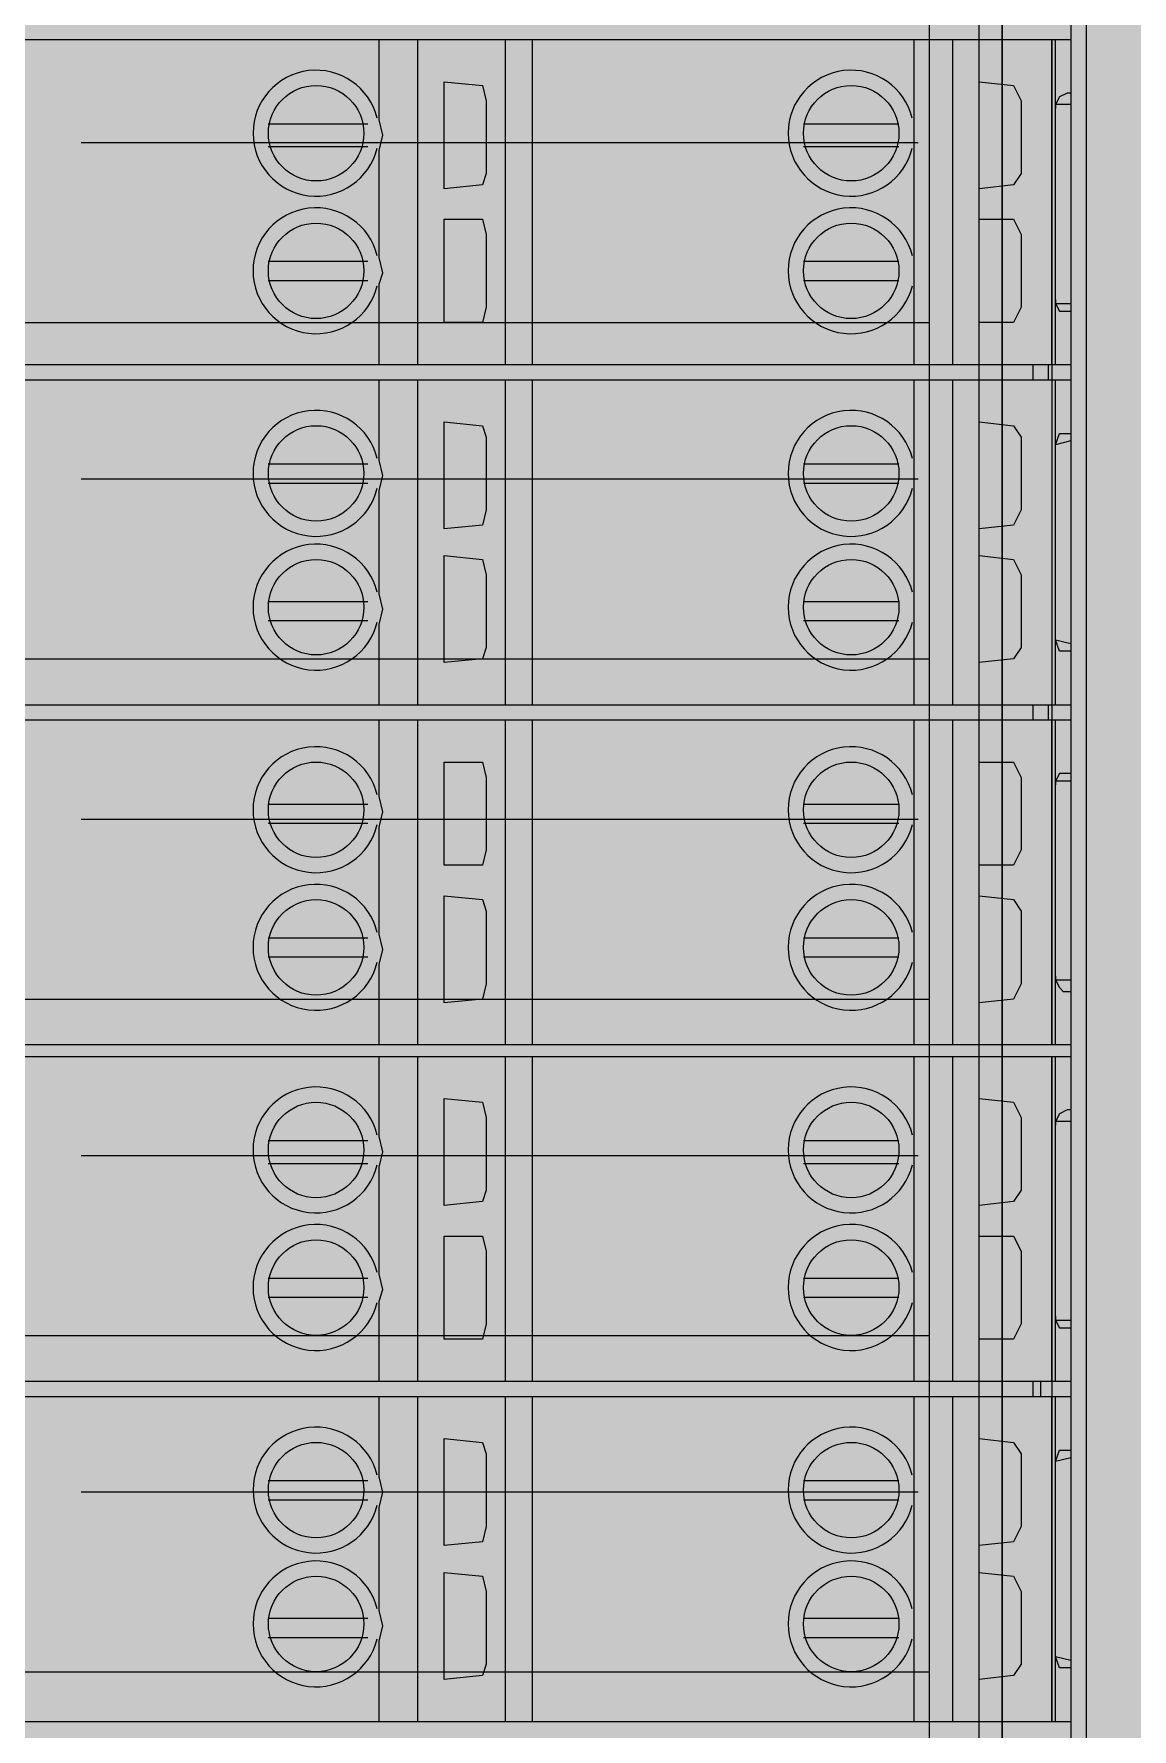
# Model space of a CAD drawing. Extents: x 9438 to 11125, y 1800 to 2873.
# Drawn here: x 11005.6 to 11054.3, y 2588.1 to 2663.2 of the extents above; entities that cross this region are included whole.
import ezdxf

# ---------------------------------------------------------------- set-up
doc = ezdxf.new("R2010")
doc.units = 0
doc.header["$LTSCALE"] = 10
doc.header["$MEASUREMENT"] = 0
doc.layers.add('G02-1-PRDXXXX-E-MRIO-01-P01-01$0$ANNOTATION', color=7, linetype='Continuous')

# ---------------------------------------------------------------- blocks, each defined once
blk = doc.blocks.new('G02-1-PRDXXXX-E-MRIO-01-P01-01$0$DV-54809-ZX-370-003')
at = {"layer": 'G02-1-PRDXXXX-E-MRIO-01-P01-01$0$ANNOTATION', "lineweight": 25}
for points in [[(1497.836, 937.951), (1497.836, 938.459), (1498.175, 938.798), (1498.513, 939.136), (1499.021, 939.136), (1614.514, 939.136), (1614.514, 742.19), (1499.021, 742.19), (1499.021, 742.698), (1613.836, 742.698), (1613.836, 746.085)], [(1613.159, 935.072), (1613.836, 935.241), (1613.836, 938.628), (1613.836, 742.698), (1612.312, 743.036), (1500.715, 743.036), (1500.715, 743.375)], [(1610.788, 936.766), (1610.788, 743.714)], [(1498.344, 865.811), (1497.836, 866.657), (1497.836, 859.714), (1498.344, 860.561), (1498.344, 859.884), (1498.344, 862.932), (1613.836, 862.932)], [(1613.159, 866.319), (1613.836, 866.319), (1613.836, 860.053), (1613.159, 860.053)], [(1583.185, 848.538), (1583.185, 852.094), (1583.355, 852.602), (1583.185, 853.279), (1583.185, 858.021), (1583.355, 858.698), (1583.185, 859.376), (1583.185, 862.932)], [(1584.879, 862.932), (1584.879, 848.538)], [(1588.774, 862.932), (1588.774, 848.538)], [(1589.959, 862.932), (1589.959, 848.538)], [(1606.893, 848.538), (1606.893, 852.094), (1606.893, 853.279), (1606.893, 858.021), (1606.893, 859.376), (1606.893, 862.932)], [(1608.587, 862.932), (1608.587, 848.538)], [(1612.99, 848.538), (1612.99, 862.932), (1612.99, 848.538), (1612.99, 847.86), (1612.99, 833.466)], [(1613.159, 848.538), (1613.159, 862.932)], [(1613.836, 860.561), (1613.667, 860.561), (1613.328, 860.392), (1613.159, 860.053), (1613.159, 859.884)], [(1578.274, 859.206), (1582.677, 859.206)], [(1601.982, 859.206), (1606.216, 859.206)], [(1607.063, 858.359), (1569.976, 858.359)], [(1578.274, 858.19), (1582.677, 858.19)], [(1601.982, 858.19), (1606.216, 858.19)], [(1578.274, 853.11), (1582.677, 853.11)], [(1601.982, 853.11), (1606.216, 853.11)], [(1578.274, 852.263), (1582.677, 852.263)], [(1601.982, 852.263), (1606.216, 852.263)], [(1498.513, 850.57), (1498.513, 850.739), (1498.344, 851.586), (1498.344, 848.538), (1613.836, 848.538)], [(1613.159, 851.416), (1613.159, 851.247), (1613.328, 850.908), (1613.667, 850.908), (1613.836, 850.908)], [(1613.159, 851.247), (1613.836, 851.247), (1613.836, 845.151), (1613.159, 844.981), (1613.328, 845.489), (1613.667, 845.489), (1613.836, 845.489)], [(1557.276, 850.4), (1607.571, 850.4)], [(1612.143, 848.538), (1612.143, 847.86)], [(1612.82, 848.538), (1612.82, 847.86)], [(1498.513, 845.828), (1498.344, 845.489), (1498.344, 844.812), (1498.344, 847.86), (1613.836, 847.86)], [(1583.185, 833.466), (1583.185, 837.022), (1583.355, 837.699), (1583.185, 838.377), (1583.185, 842.949), (1583.355, 843.627), (1583.185, 844.304), (1583.185, 847.86)], [(1584.879, 847.86), (1584.879, 833.466)], [(1588.774, 847.86), (1588.774, 833.466)], [(1589.959, 847.86), (1589.959, 833.466)], [(1606.893, 833.466), (1606.893, 837.022), (1606.893, 838.377), (1606.893, 842.949), (1606.893, 844.304), (1606.893, 847.86)], [(1608.587, 847.86), (1608.587, 833.466)], [(1612.99, 847.86), (1612.99, 833.466), (1612.99, 832.789), (1612.99, 818.394), (1612.99, 832.789)], [(1613.159, 833.466), (1613.159, 847.86)], [(1607.063, 843.457), (1569.976, 843.457)], [(1578.274, 844.135), (1582.677, 844.135)], [(1601.982, 844.135), (1606.216, 844.135)], [(1578.274, 843.288), (1582.677, 843.288)], [(1601.982, 843.288), (1606.216, 843.288)], [(1578.274, 838.038), (1582.677, 838.038)], [(1601.982, 838.038), (1606.216, 838.038)], [(1578.274, 837.191), (1582.677, 837.191)], [(1601.982, 837.191), (1606.216, 837.191)], [(1498.513, 835.498), (1498.513, 835.837), (1498.344, 836.514), (1498.344, 833.466), (1613.836, 833.466)], [(1613.836, 835.837), (1613.667, 835.837), (1613.328, 835.837), (1613.159, 836.345), (1613.836, 836.175), (1613.836, 830.079), (1613.159, 830.079)], [(1557.276, 835.498), (1607.571, 835.498)], [(1612.143, 833.466), (1612.143, 832.789)], [(1612.82, 833.466), (1612.82, 832.789)], [(1498.513, 830.756), (1498.344, 830.587), (1498.344, 829.74), (1498.344, 832.789), (1613.836, 832.789)], [(1613.836, 818.394), (1498.344, 818.394)], [(1583.185, 818.394), (1583.185, 821.951), (1583.355, 822.628), (1583.185, 823.305), (1583.185, 828.047), (1583.355, 828.724), (1583.185, 829.402), (1583.185, 832.789)], [(1584.879, 832.789), (1584.879, 818.394)], [(1588.774, 832.789), (1588.774, 818.394)], [(1589.959, 832.789), (1589.959, 818.394)], [(1606.893, 818.394), (1606.893, 821.951), (1606.893, 823.305), (1606.893, 828.047), (1606.893, 829.402), (1606.893, 832.789)], [(1608.587, 832.789), (1608.587, 818.394)], [(1613.159, 818.394), (1613.159, 832.789)], [(1613.836, 830.418), (1613.667, 830.418), (1613.328, 830.418), (1613.159, 830.079), (1613.159, 829.91)], [(1578.274, 829.063), (1582.677, 829.063)], [(1601.982, 829.063), (1606.216, 829.063)], [(1607.063, 828.386), (1569.976, 828.386)], [(1578.274, 828.216), (1582.677, 828.216)], [(1601.982, 828.216), (1606.216, 828.216)], [(1578.274, 823.136), (1582.677, 823.136)], [(1601.982, 823.136), (1606.216, 823.136)], [(1578.274, 822.289), (1582.677, 822.289)], [(1601.982, 822.289), (1606.216, 822.289)], [(1498.344, 820.765), (1497.836, 821.612), (1497.836, 814.669), (1498.344, 815.516), (1498.344, 814.838), (1498.344, 817.886), (1613.836, 817.886)], [(1613.159, 821.443), (1613.159, 821.273), (1613.328, 820.935), (1613.498, 820.765), (1613.667, 820.765), (1613.836, 820.765)], [(1613.159, 821.273), (1613.836, 821.273), (1613.836, 815.007), (1613.159, 815.007)], [(1557.276, 820.426), (1607.571, 820.426)], [(1583.185, 803.492), (1583.185, 807.048), (1583.355, 807.556), (1583.185, 808.234), (1583.185, 812.975), (1583.355, 813.653), (1583.185, 814.33), (1583.185, 817.886)], [(1584.879, 817.886), (1584.879, 803.492)], [(1588.774, 817.886), (1588.774, 803.492)], [(1589.959, 817.886), (1589.959, 803.492)], [(1606.893, 803.492), (1606.893, 807.048), (1606.893, 808.234), (1606.893, 812.975), (1606.893, 814.33), (1606.893, 817.886)], [(1608.587, 817.886), (1608.587, 803.492)], [(1612.99, 803.492), (1612.99, 817.886), (1612.99, 803.492), (1612.99, 802.815), (1612.99, 788.421), (1612.99, 802.815)], [(1613.159, 803.492), (1613.159, 817.886)], [(1613.836, 815.516), (1613.667, 815.516), (1613.328, 815.346), (1613.159, 815.007), (1613.159, 814.838)], [(1578.274, 814.161), (1582.677, 814.161)], [(1601.982, 814.161), (1606.216, 814.161)], [(1607.063, 813.483), (1569.976, 813.483)], [(1578.274, 813.145), (1582.677, 813.145)], [(1601.982, 813.145), (1606.216, 813.145)], [(1578.274, 808.064), (1582.677, 808.064)], [(1601.982, 808.064), (1606.216, 808.064)], [(1578.274, 807.218), (1582.677, 807.218)], [(1601.982, 807.218), (1606.216, 807.218)], [(1498.513, 805.524), (1498.513, 805.694), (1498.344, 806.54), (1498.344, 803.492), (1613.836, 803.492)], [(1613.159, 806.371), (1613.159, 806.202), (1613.328, 805.863), (1613.667, 805.863), (1613.836, 805.863)], [(1613.159, 806.202), (1613.836, 806.202), (1613.836, 800.105), (1613.159, 799.936), (1613.328, 800.444), (1613.667, 800.444), (1613.836, 800.444)], [(1557.276, 805.524), (1607.571, 805.524)], [(1612.143, 803.492), (1612.143, 802.815)], [(1612.482, 803.492), (1612.482, 802.815)], [(1498.513, 800.783), (1498.344, 800.444), (1498.344, 799.767), (1498.344, 802.815), (1613.836, 802.815)], [(1583.185, 788.421), (1583.185, 791.977), (1583.355, 792.654), (1583.185, 793.331), (1583.185, 797.904), (1583.355, 798.581), (1583.185, 799.258), (1583.185, 802.815)], [(1584.879, 802.815), (1584.879, 788.421)], [(1588.774, 802.815), (1588.774, 788.421)], [(1589.959, 802.815), (1589.959, 788.421)], [(1606.893, 788.421), (1606.893, 791.977), (1606.893, 793.331), (1606.893, 797.904), (1606.893, 799.258), (1606.893, 802.815)], [(1608.587, 802.815), (1608.587, 788.421)], [(1613.159, 788.421), (1613.159, 802.815)], [(1607.063, 798.581), (1569.976, 798.581)], [(1578.274, 799.089), (1582.677, 799.089)], [(1601.982, 799.089), (1606.216, 799.089)], [(1578.274, 798.242), (1582.677, 798.242)], [(1601.982, 798.242), (1606.216, 798.242)], [(1578.274, 792.993), (1582.677, 792.993)], [(1601.982, 792.993), (1606.216, 792.993)], [(1578.274, 792.146), (1582.677, 792.146)], [(1601.982, 792.146), (1606.216, 792.146)], [(1498.513, 790.453), (1498.513, 790.791), (1498.344, 791.469), (1498.344, 788.421), (1613.836, 788.421)], [(1613.836, 790.791), (1613.667, 790.791), (1613.328, 790.791), (1613.159, 791.299), (1613.836, 791.13), (1613.836, 785.034), (1613.159, 785.034)], [(1557.276, 790.622), (1607.571, 790.622)]]:
    blk.add_lwpolyline(points, dxfattribs=at)
for points in [[(1554.905, 741.174), (1614.514, 741.174), (1614.514, 743.714), (1610.788, 743.714), (1610.788, 936.766), (1614.514, 936.766), (1614.514, 939.136), (1554.905, 939.136)], [(1554.905, 741.174), (1609.772, 741.174), (1609.772, 939.136), (1554.905, 939.136)], [(1557.276, 743.544), (1607.571, 743.544), (1607.571, 936.935), (1557.276, 936.935)], [(1587.758, 856.497), (1586.064, 856.327), (1586.064, 861.069), (1587.758, 860.9), (1587.927, 860.222), (1587.927, 859.545), (1587.927, 857.682), (1587.927, 857.005)], [(1611.296, 856.497), (1609.772, 856.327), (1609.772, 861.069), (1611.296, 860.9), (1611.635, 860.222), (1611.635, 859.545), (1611.635, 857.682), (1611.635, 857.005)], [(1587.758, 850.4), (1586.064, 850.4), (1586.064, 854.973), (1587.758, 854.973), (1587.927, 854.295), (1587.927, 853.618), (1587.927, 851.755), (1587.927, 851.078)], [(1611.296, 850.4), (1609.772, 850.4), (1609.772, 854.973), (1611.296, 854.973), (1611.635, 854.295), (1611.635, 853.618), (1611.635, 851.755), (1611.635, 851.078)], [(1587.758, 841.425), (1586.064, 841.256), (1586.064, 845.997), (1587.758, 845.828), (1587.927, 845.32), (1587.927, 844.643), (1587.927, 842.78), (1587.927, 842.102)], [(1611.296, 841.425), (1609.772, 841.256), (1609.772, 845.997), (1611.296, 845.828), (1611.635, 845.32), (1611.635, 844.643), (1611.635, 842.78), (1611.635, 842.102)], [(1587.758, 835.498), (1586.064, 835.329), (1586.064, 840.07), (1587.758, 839.901), (1587.927, 839.224), (1587.927, 838.546), (1587.927, 836.683), (1587.927, 836.006)], [(1611.296, 835.498), (1609.772, 835.329), (1609.772, 840.07), (1611.296, 839.901), (1611.635, 839.224), (1611.635, 838.546), (1611.635, 836.683), (1611.635, 836.006)], [(1587.758, 826.353), (1586.064, 826.353), (1586.064, 830.926), (1587.758, 830.926), (1587.927, 830.248), (1587.927, 829.571), (1587.927, 827.708), (1587.927, 827.031)], [(1611.296, 826.353), (1609.772, 826.353), (1609.772, 830.926), (1611.296, 830.926), (1611.635, 830.248), (1611.635, 829.571), (1611.635, 827.708), (1611.635, 827.031)], [(1587.758, 820.426), (1586.064, 820.257), (1586.064, 824.999), (1587.758, 824.829), (1587.927, 824.321), (1587.927, 823.644), (1587.927, 821.781), (1587.927, 821.104)], [(1611.296, 820.426), (1609.772, 820.257), (1609.772, 824.999), (1611.296, 824.829), (1611.635, 824.321), (1611.635, 823.644), (1611.635, 821.781), (1611.635, 821.104)], [(1587.758, 811.451), (1586.064, 811.282), (1586.064, 816.023), (1587.758, 815.854), (1587.927, 815.177), (1587.927, 814.499), (1587.927, 812.637), (1587.927, 811.959)], [(1611.296, 811.451), (1609.772, 811.282), (1609.772, 816.023), (1611.296, 815.854), (1611.635, 815.177), (1611.635, 814.499), (1611.635, 812.637), (1611.635, 811.959)], [(1587.758, 805.355), (1586.064, 805.355), (1586.064, 809.927), (1587.758, 809.927), (1587.927, 809.25), (1587.927, 808.572), (1587.927, 806.71), (1587.927, 806.032)], [(1611.296, 805.355), (1609.772, 805.355), (1609.772, 809.927), (1611.296, 809.927), (1611.635, 809.25), (1611.635, 808.572), (1611.635, 806.71), (1611.635, 806.032)], [(1587.758, 796.38), (1586.064, 796.21), (1586.064, 800.952), (1587.758, 800.783), (1587.927, 800.275), (1587.927, 799.597), (1587.927, 797.734), (1587.927, 797.057)], [(1611.296, 796.38), (1609.772, 796.21), (1609.772, 800.952), (1611.296, 800.783), (1611.635, 800.275), (1611.635, 799.597), (1611.635, 797.734), (1611.635, 797.057)], [(1587.758, 790.453), (1586.064, 790.283), (1586.064, 795.025), (1587.758, 794.856), (1587.927, 794.178), (1587.927, 793.501), (1587.927, 791.638), (1587.927, 790.961)], [(1611.296, 790.453), (1609.772, 790.283), (1609.772, 795.025), (1611.296, 794.856), (1611.635, 794.178), (1611.635, 793.501), (1611.635, 791.638), (1611.635, 790.961)]]:
    blk.add_lwpolyline(points, close=True, dxfattribs=at)
for centre, radius in [((1580.393, 858.785), 2.115), ((1604.101, 858.785), 2.115), ((1580.392, 852.687), 2.116), ((1604.1, 852.687), 2.116), ((1580.393, 843.713), 2.115), ((1604.101, 843.713), 2.115), ((1580.393, 837.786), 2.115), ((1604.101, 837.786), 2.115), ((1580.392, 828.81), 2.116), ((1604.1, 828.81), 2.116), ((1580.392, 822.714), 2.116), ((1604.1, 822.714), 2.116), ((1580.392, 813.738), 2.116), ((1604.1, 813.738), 2.116), ((1580.392, 807.642), 2.116), ((1604.1, 807.642), 2.116), ((1580.393, 798.668), 2.115), ((1604.101, 798.668), 2.115), ((1580.393, 792.741), 2.115), ((1604.101, 792.741), 2.115)]:
    blk.add_circle(centre, radius, dxfattribs=at)
for centre, radius, start, end in [((1580.389, 858.787), 2.79, 13.68777, 346.31061), ((1604.097, 858.787), 2.79, 13.68777, 346.31061), ((1580.389, 852.691), 2.791, 13.68939, 346.30994), ((1604.097, 852.691), 2.791, 13.68939, 346.30994), ((1580.389, 843.715), 2.791, 13.69006, 346.30994), ((1604.097, 843.715), 2.791, 13.69006, 346.30994), ((1580.389, 837.788), 2.791, 13.69006, 346.30994), ((1604.097, 837.788), 2.791, 13.69006, 346.30994), ((1580.389, 828.813), 2.791, 13.69006, 346.31061), ((1604.097, 828.813), 2.791, 13.69006, 346.31061), ((1580.389, 822.717), 2.791, 13.68939, 346.31223), ((1604.097, 822.717), 2.791, 13.68939, 346.31223), ((1580.389, 813.742), 2.791, 13.68939, 346.30994), ((1604.097, 813.742), 2.791, 13.68939, 346.30994), ((1580.389, 807.645), 2.791, 13.69006, 346.31061), ((1604.097, 807.645), 2.791, 13.69006, 346.31061), ((1580.389, 798.67), 2.79, 13.68777, 346.31061), ((1604.097, 798.67), 2.79, 13.68777, 346.31061), ((1580.389, 792.743), 2.79, 13.68777, 346.31061), ((1604.097, 792.743), 2.79, 13.68777, 346.31061)]:
    blk.add_arc(centre, radius, start, end, dxfattribs=at)
at = {"layer": 'G02-1-PRDXXXX-E-MRIO-01-P01-01$0$ANNOTATION', "color": 7, "true_color": 0xffffff, "transparency": 33554559}
for points in [[(1634.327, 949.974), (1598.088, 944.047), (1634.327, 731.352)], [(1634.327, 731.352), (1486.659, 731.352), (1594.531, 943.37)], [(1526.455, 943.37), (1486.659, 731.352), (1594.531, 943.37)], [(1634.327, 731.352), (1597.41, 943.37), (1594.531, 943.37)], [(1598.088, 944.047), (1597.41, 943.37), (1634.327, 731.352)], [(1554.905, 939.136), (1554.905, 741.174), (1610.788, 936.766)], [(1610.788, 936.766), (1554.905, 741.174), (1610.788, 743.714)]]:
    blk.add_solid(points, dxfattribs=at)

msp = doc.modelspace()

# ---------------------------------------------------------------- block references
msp.add_blockref('G02-1-PRDXXXX-E-MRIO-01-P01-01$0$DV-54809-ZX-370-003', (9437.718, 1799.996))

doc.saveas('drawing.dxf')
